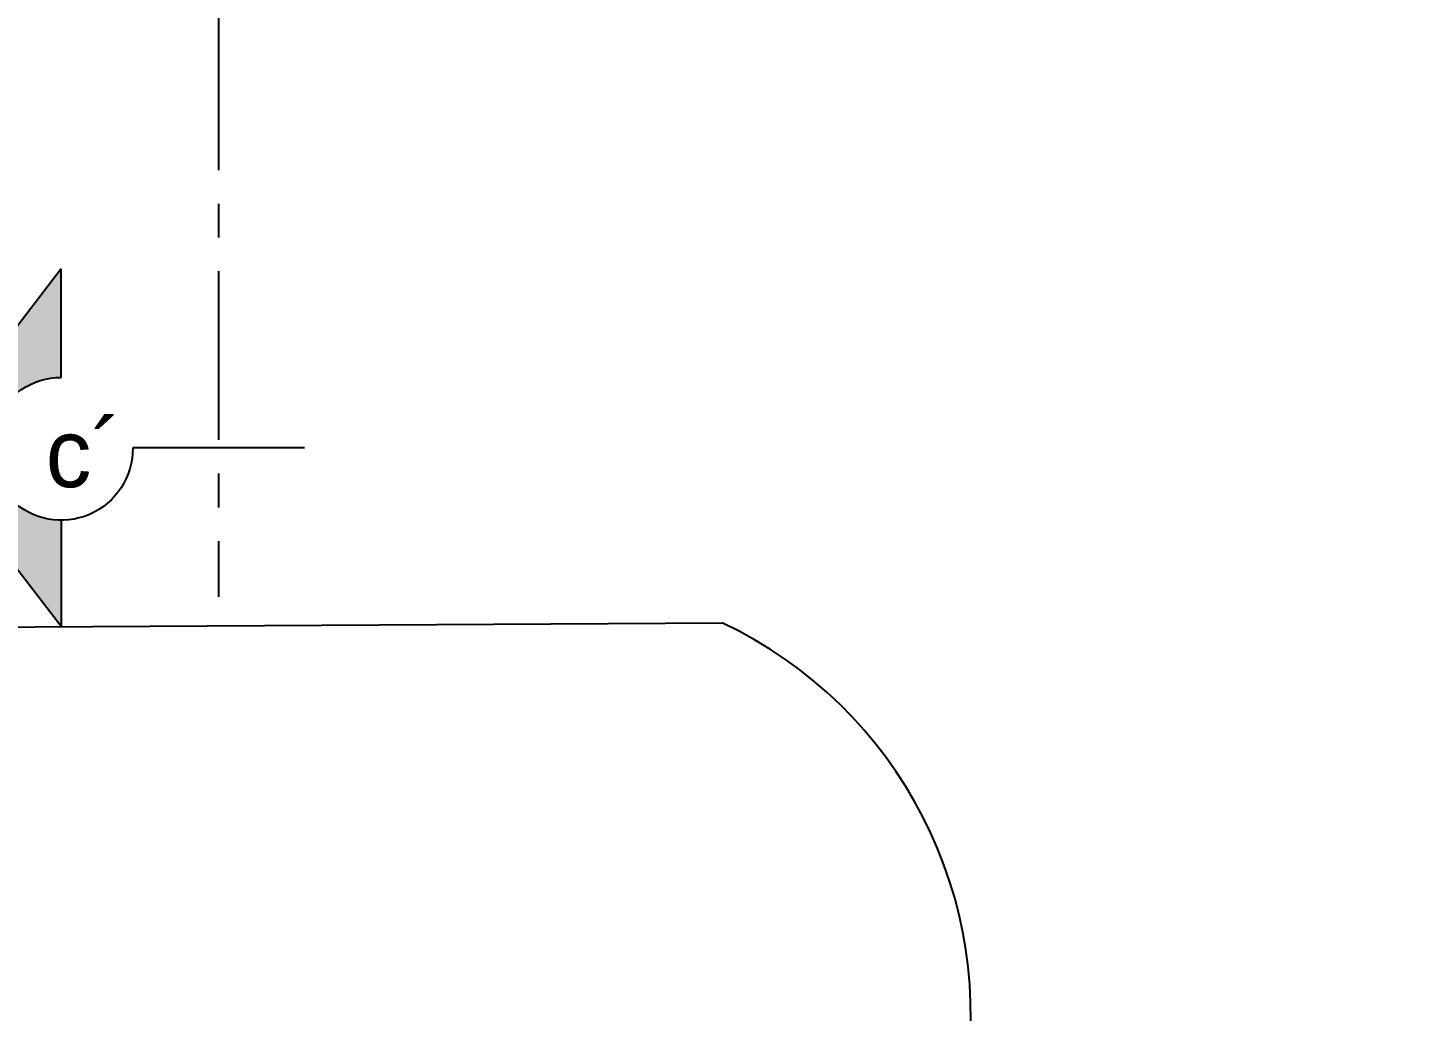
# Model space of a CAD drawing. Header units: metres. Extents: x -598 to 357, y -242 to 574.
# Drawn here: x -309.75 to -299.45, y 393.51 to 400.8 of the extents above; entities that cross this region are included whole.
import ezdxf

# ---------------------------------------------------------------- set-up
doc = ezdxf.new("R2010")
doc.units = ezdxf.units.M
doc.linetypes.add('xref_Nivel PB$0$CENTERX2', pattern=[4, 2.5, -0.5, 0.5, -0.5])
doc.linetypes.add('xref_Nivel PB$0$PHANTOM', pattern=[63.5, 31.75, -6.35, 6.35, -6.35, 6.35, -6.35])
doc.layers.add('Muro Mamspoteria', color=5, linetype='Continuous', lineweight=9)
for name, color, linetype in [('xref_Nivel PB$0$C-corte', 240, 'xref_Nivel PB$0$PHANTOM'), ('xref_Nivel PB$0$Z-XREF', 7, 'Continuous'), ('Zxref_Eje_Pb$0$EJE_CALLE', 1, 'Continuous')]:
    doc.layers.add(name, color=color, linetype=linetype)
doc.styles.add('xref_Nivel PB$0$LETRA ATRIO', font='bgothl.ttf')

# ---------------------------------------------------------------- blocks, each defined once
blk = doc.blocks.new('xref_Nivel PB$0$A$C4BC07CF4')
at = {"layer": 'xref_Nivel PB$0$C-corte'}
blk.add_hatch(color=256, dxfattribs=at).paths.add_polyline_path([(0.2353, 0.5891), (0.2353, 0.2315, -1), (0.2353, -0.239), (0.2353, -0.5891), (0.6892, 0)])
for p, q in [((0.2353, 0.5891), (0.6892, 0)), ((0.2353, 0.2315), (0.2353, 0.5891)), ((-0.5658, 0), (0, 0)), ((0.2353, -0.5891), (0.6892, 0)), ((0.2353, -0.239), (0.2353, -0.5891))]:
    blk.add_line(p, q, dxfattribs=at)
blk.add_arc((0.2353, -0.0037), 0.2353, 179.0873, 90, dxfattribs=at)
blk = doc.blocks.new('Zxref_Eje_Pb')
at = {"layer": 'Zxref_Eje_Pb$0$EJE_CALLE', "elevation": -899.952, "flags": 128}
blk.add_lwpolyline([(56.706, -4.354, 0.339384), (54.919, -0.875), (43.872, -0.939), (33.388, -1.019), (-4.729, -2.588)], format="xyb", dxfattribs=at)

msp = doc.modelspace()

# ---------------------------------------------------------------- linework, layer by layer
at = {"layer": 'xref_Nivel PB$0$C-corte', "linetype": 'xref_Nivel PB$0$CENTERX2', "ltscale": 0.5}
msp.add_line((-308.333, 466.997), (-308.333, 396.583), dxfattribs=at)

# ---------------------------------------------------------------- block references
at = {"layer": 'xref_Nivel PB$0$C-corte', "linetype": 'xref_Nivel PB$0$CENTERX2', "ltscale": 0.5, "xscale": -2.250000000000001, "yscale": 2.250000000000001, "zscale": 2.250000000000001}
msp.add_blockref('xref_Nivel PB$0$A$C4BC07CF4', (-308.969, 397.689), dxfattribs=at)

# ---------------------------------------------------------------- texts
at = {"layer": 'xref_Nivel PB$0$C-corte', "linetype": 'xref_Nivel PB$0$CENTERX2', "ltscale": 0.5, "insert": (-309.332, 397.646, -301.098), "char_height": 0.5062, "width": 0.51822, "attachment_point": 5, "style": 'xref_Nivel PB$0$LETRA ATRIO'}
msp.add_mtext('\\A1;c´', dxfattribs=at)

# ---------------------------------------------------------------- next in the draw order: block references
at = {"layer": 'xref_Nivel PB$0$Z-XREF'}
msp.add_blockref('Zxref_Eje_Pb', (-359.514, 397.264), dxfattribs=at)

# ---------------------------------------------------------------- next in the draw order: linework, layer by layer
at = {"layer": 'Muro Mamspoteria'}
msp.add_circle((-306.539, 472.241), 101.758, dxfattribs=at)

doc.saveas('drawing.dxf')
